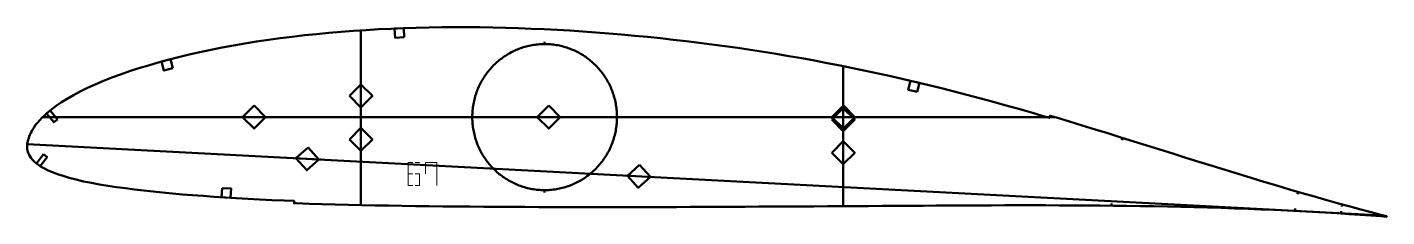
# Model space of a CAD drawing. Header units: metres. Extents: x 11 to 603, y 157 to 239.
import ezdxf

# ---------------------------------------------------------------- set-up
doc = ezdxf.new("R2010")
doc.units = ezdxf.units.M
doc.layers.add('Layer', color=1, linetype='Continuous', lineweight=50)
doc.layers.add('NumLabel', color=1, linetype='Continuous', lineweight=15)

msp = doc.modelspace()

# ---------------------------------------------------------------- linework, layer by layer
at = {"layer": 'Layer', "color": 7}
for p, q in [((155.82, 161.67), (155.82, 237.77)), ((365.82, 161.23), (365.82, 222.19)), ((155.82, 203.19), (155.82, 215.19)), ((365.82, 192.9), (365.82, 204.9)), ((17.26, 200), (457.95, 200)), ((103.3, 200), (115.3, 200)), ((155.82, 184.26), (155.82, 196.26)), ((231.61, 200), (243.61, 200)), ((359.92, 200), (371.92, 200)), ((365.82, 178.51), (365.82, 190.51)), ((10.57, 188.24), (600.92, 157.2)), ((126.54, 182.14), (138.53, 181.51)), ((270.89, 174.55), (282.87, 173.92))]:
    msp.add_line(p, q, dxfattribs=at)
at = {"layer": 'Layer'}
for p, q in [((235.82, 231.8), (235.82, 232.8)), ((204.32, 200), (203.32, 200)), ((267.32, 200), (268.32, 200)), ((487.4, 190.98), (487.12, 190.02)), ((235.82, 168.2), (235.82, 167.2)), ((563.88, 167.46), (563.62, 166.5)), ((482.63, 162.43), (482.6, 161.43)), ((562.63, 160.18), (562.57, 159.18)), ((583.13, 162.01), (582.88, 161.04)), ((582.59, 159.04), (582.54, 158.04))]:
    msp.add_line(p, q, dxfattribs=at)
for points in [[(602.4, 156.81), (599.86, 157.47), (595.73, 158.57), (591.25, 159.79), (586.5, 161.09), (581.51, 162.46), (576.35, 163.9), (571.04, 165.4), (565.63, 166.96), (560.14, 168.55), (554.59, 170.19), (549, 171.86), (543.38, 173.55), (537.74, 175.27), (532.09, 177.02), (526.42, 178.78), (520.73, 180.54), (515.05, 182.32), (509.36, 184.1), (503.68, 185.88), (498.01, 187.65), (492.35, 189.42), (486.71, 191.19), (481.09, 192.94), (475.47, 194.67), (469.87, 196.4), (464.28, 198.1), (458.7, 199.78), (455.92, 200.61), (455.63, 199.65), (452.86, 200.47), (447.31, 202.1), (441.78, 203.69), (436.25, 205.25), (430.73, 206.78), (425.21, 208.27), (419.69, 209.74), (414.18, 211.17), (408.67, 212.56), (403.16, 213.92), (397.63, 215.24), (392.11, 216.53), (386.58, 217.79), (381.05, 219.02), (375.52, 220.2), (369.98, 221.35), (364.43, 222.47), (358.89, 223.55), (353.33, 224.59), (347.77, 225.59), (342.2, 226.57), (336.63, 227.5), (331.06, 228.4), (325.48, 229.26), (319.89, 230.09), (314.29, 230.89), (308.69, 231.64), (303.08, 232.36), (297.47, 233.05), (291.85, 233.71), (286.24, 234.33), (280.62, 234.91), (274.99, 235.45), (269.36, 235.96), (263.74, 236.44), (258.11, 236.88), (252.49, 237.28), (246.87, 237.64), (241.25, 237.97), (235.64, 238.25), (230.03, 238.5), (224.43, 238.71), (218.83, 238.88), (213.24, 239.01), (207.67, 239.1), (202.1, 239.14), (196.54, 239.14), (191, 239.11), (185.47, 239.02), (179.94, 238.89), (174.44, 238.72), (168.96, 238.5), (163.5, 238.24), (158.06, 237.92), (152.64, 237.56), (147.24, 237.14), (141.87, 236.68), (136.53, 236.17), (131.22, 235.61), (125.95, 234.99), (120.71, 234.33), (115.53, 233.62), (110.41, 232.86), (105.34, 232.04), (100.34, 231.17), (95.4, 230.25), (90.54, 229.28), (85.76, 228.26), (81.06, 227.2), (76.47, 226.1), (71.98, 224.95), (67.6, 223.76), (63.33, 222.53), (59.17, 221.26), (55.12, 219.93), (51.19, 218.58), (47.39, 217.18), (43.72, 215.74), (40.19, 214.25), (36.82, 212.73), (33.63, 211.18), (30.66, 209.6), (27.91, 208.02), (25.42, 206.47), (23.22, 204.97), (21.29, 203.53), (19.62, 202.17), (18.19, 200.91), (16.96, 199.7), (15.9, 198.59), (15, 197.56), (14.22, 196.57), (13.56, 195.63), (12.99, 194.75), (12.51, 193.91), (12.1, 193.1), (11.74, 192.33), (11.44, 191.6), (11.19, 190.9), (10.98, 190.23), (10.81, 189.58), (10.68, 188.97), (10.58, 188.49), (10.55, 187.87), (10.54, 187.26), (10.54, 186.67), (10.58, 186.09), (10.68, 185.48), (10.84, 184.86), (11.07, 184.21), (11.37, 183.54), (11.77, 182.85), (12.27, 182.14), (12.87, 181.42), (13.58, 180.68), (14.43, 179.93), (15.43, 179.18), (16.63, 178.41), (18.02, 177.61), (19.62, 176.81), (21.49, 176), (23.66, 175.19), (26.14, 174.37), (28.88, 173.55), (31.88, 172.78), (35.11, 172.03), (38.51, 171.33), (42.03, 170.69), (45.68, 170.1), (49.47, 169.55), (53.34, 169.01), (57.24, 168.49), (61.22, 168.03), (65.32, 167.61), (69.51, 167.18), (73.77, 166.77), (78.12, 166.38), (82.56, 166.01), (87.11, 165.67), (91.8, 165.34), (96.61, 165.03), (101.55, 164.73), (106.59, 164.44), (111.74, 164.17), (116.99, 163.91), (122.35, 163.69), (126.77, 163.52), (126.73, 162.52), (127.78, 162.48), (133.34, 162.28), (138.97, 162.1), (144.66, 161.94), (150.4, 161.79), (156.18, 161.66), (162, 161.55), (167.86, 161.45), (173.74, 161.36), (179.64, 161.28), (185.55, 161.2), (191.47, 161.14), (197.42, 161.09), (203.38, 161.04), (209.35, 160.99), (215.32, 160.95), (221.29, 160.91), (227.26, 160.88), (233.24, 160.86), (239.24, 160.85), (245.24, 160.84), (251.24, 160.83), (257.25, 160.82), (263.26, 160.82), (269.26, 160.81), (275.25, 160.81), (281.24, 160.82), (287.22, 160.84), (293.21, 160.86), (299.21, 160.88), (305.2, 160.9), (311.19, 160.92), (317.17, 160.94), (323.16, 160.98), (329.14, 161.02), (335.12, 161.06), (341.09, 161.09), (347.06, 161.12), (353.03, 161.15), (358.99, 161.18), (364.95, 161.22), (370.92, 161.26), (376.87, 161.29), (382.81, 161.32), (388.74, 161.34), (394.67, 161.37), (400.58, 161.41), (406.5, 161.46), (412.43, 161.51), (418.35, 161.54), (424.28, 161.56), (430.23, 161.58), (436.16, 161.6), (442.08, 161.61), (447.99, 161.62), (453.89, 161.61), (459.8, 161.58), (465.73, 161.55), (471.65, 161.52), (477.56, 161.48), (483.45, 161.42), (489.34, 161.35), (495.24, 161.26), (501.13, 161.17), (506.99, 161.07), (512.83, 160.95), (518.66, 160.8), (524.49, 160.63), (530.33, 160.46), (536.15, 160.28), (541.93, 160.08), (547.68, 159.85), (553.4, 159.61), (559.06, 159.36), (564.67, 159.08), (570.19, 158.79), (575.61, 158.48), (580.91, 158.14), (586.05, 157.8), (590.98, 157.47), (595.62, 157.14), (599.89, 156.81), (602.51, 156.6)], [(267.32, 200), (267.32, 200.67), (267.29, 201.34), (267.26, 202), (267.21, 202.67), (267.15, 203.33), (267.07, 204), (266.98, 204.66), (266.88, 205.32), (266.76, 205.98), (266.63, 206.63), (266.48, 207.28), (266.33, 207.93), (266.15, 208.58), (265.97, 209.22), (265.77, 209.86), (265.56, 210.49), (265.33, 211.12), (265.1, 211.74), (264.84, 212.36), (264.58, 212.97), (264.3, 213.58), (264.02, 214.18), (263.71, 214.78), (263.4, 215.36), (263.07, 215.95), (262.74, 216.52), (262.39, 217.09), (262.02, 217.65), (261.65, 218.2), (261.27, 218.74), (260.87, 219.28), (260.46, 219.81), (260.05, 220.32), (259.62, 220.83), (259.18, 221.33), (258.73, 221.82), (258.27, 222.3), (257.8, 222.78), (257.32, 223.24), (256.83, 223.69), (256.34, 224.13), (255.83, 224.56), (255.31, 224.98), (254.79, 225.38), (254.26, 225.78), (253.72, 226.17), (253.17, 226.54), (252.61, 226.9), (252.05, 227.25), (251.48, 227.59), (250.9, 227.92), (250.31, 228.23), (249.72, 228.53), (249.13, 228.82), (248.52, 229.1), (247.91, 229.36), (247.3, 229.61), (246.68, 229.85), (246.06, 230.07), (245.43, 230.28), (244.8, 230.48), (244.16, 230.66), (243.52, 230.83), (242.88, 230.99), (242.23, 231.13), (241.58, 231.26), (240.93, 231.37), (240.27, 231.48), (239.62, 231.56), (238.96, 231.64), (238.3, 231.7), (237.64, 231.74), (236.98, 231.77), (236.32, 231.79), (235.66, 231.79), (234.99, 231.78), (234.33, 231.76), (233.67, 231.72), (233.01, 231.67), (232.35, 231.6), (231.7, 231.52), (231.04, 231.43), (230.39, 231.32), (229.74, 231.2), (229.09, 231.06), (228.44, 230.91), (227.8, 230.75), (227.16, 230.57), (226.53, 230.38), (225.9, 230.18), (225.27, 229.96), (224.65, 229.73), (224.03, 229.49), (223.42, 229.23), (222.82, 228.96), (222.22, 228.68), (221.62, 228.38), (221.04, 228.08), (220.45, 227.76), (219.88, 227.42), (219.31, 227.08), (218.75, 226.72), (218.2, 226.36), (217.65, 225.98), (217.12, 225.58), (216.59, 225.18), (216.07, 224.77), (215.56, 224.34), (215.06, 223.91), (214.56, 223.46), (214.08, 223.01), (213.6, 222.54), (213.14, 222.07), (212.69, 221.58), (212.24, 221.08), (211.81, 220.58), (211.39, 220.07), (210.97, 219.54), (210.57, 219.01), (210.18, 218.47), (209.8, 217.92), (209.44, 217.37), (209.08, 216.8), (208.74, 216.23), (208.4, 215.66), (208.08, 215.07), (207.78, 214.48), (207.48, 213.88), (207.2, 213.28), (206.93, 212.67), (206.67, 212.05), (206.43, 211.43), (206.19, 210.8), (205.98, 210.17), (205.77, 209.54), (205.58, 208.9), (205.4, 208.26), (205.24, 207.61), (205.08, 206.96), (204.95, 206.31), (204.82, 205.65), (204.71, 204.99), (204.61, 204.33), (204.53, 203.67), (204.46, 203), (204.41, 202.34), (204.36, 201.67), (204.34, 201), (204.32, 200.33), (204.32, 199.67), (204.34, 199), (204.36, 198.33), (204.41, 197.66), (204.46, 197), (204.53, 196.33), (204.61, 195.67), (204.71, 195.01), (204.82, 194.35), (204.95, 193.69), (205.08, 193.04), (205.24, 192.39), (205.4, 191.74), (205.58, 191.1), (205.77, 190.46), (205.98, 189.83), (206.19, 189.2), (206.43, 188.57), (206.67, 187.95), (206.93, 187.33), (207.2, 186.72), (207.48, 186.12), (207.78, 185.52), (208.08, 184.93), (208.4, 184.34), (208.74, 183.77), (209.08, 183.2), (209.44, 182.63), (209.8, 182.08), (210.18, 181.53), (210.57, 180.99), (210.97, 180.46), (211.39, 179.93), (211.81, 179.42), (212.24, 178.92), (212.69, 178.42), (213.14, 177.93), (213.6, 177.46), (214.08, 176.99), (214.56, 176.54), (215.06, 176.09), (215.56, 175.66), (216.07, 175.23), (216.59, 174.82), (217.12, 174.42), (217.65, 174.02), (218.2, 173.64), (218.75, 173.28), (219.31, 172.92), (219.88, 172.58), (220.45, 172.24), (221.04, 171.92), (221.62, 171.62), (222.22, 171.32), (222.82, 171.04), (223.42, 170.77), (224.03, 170.51), (224.65, 170.27), (225.27, 170.04), (225.9, 169.82), (226.53, 169.62), (227.16, 169.43), (227.8, 169.25), (228.44, 169.09), (229.09, 168.94), (229.74, 168.8), (230.39, 168.68), (231.04, 168.57), (231.7, 168.48), (232.35, 168.4), (233.01, 168.33), (233.67, 168.28), (234.33, 168.24), (234.99, 168.22), (235.66, 168.21), (236.32, 168.21), (236.98, 168.23), (237.64, 168.26), (238.3, 168.3), (238.96, 168.36), (239.62, 168.44), (240.27, 168.52), (240.93, 168.63), (241.58, 168.74), (242.23, 168.87), (242.88, 169.01), (243.52, 169.17), (244.16, 169.34), (244.8, 169.52), (245.43, 169.72), (246.06, 169.93), (246.68, 170.15), (247.3, 170.39), (247.91, 170.64), (248.52, 170.9), (249.13, 171.18), (249.72, 171.47), (250.31, 171.77), (250.9, 172.08), (251.48, 172.41), (252.05, 172.75), (252.61, 173.1), (253.17, 173.46), (253.72, 173.83), (254.26, 174.22), (254.79, 174.62), (255.31, 175.02), (255.83, 175.44), (256.34, 175.87), (256.83, 176.31), (257.32, 176.76), (257.8, 177.22), (258.27, 177.7), (258.73, 178.18), (259.18, 178.67), (259.62, 179.17), (260.05, 179.68), (260.46, 180.19), (260.87, 180.72), (261.27, 181.26), (261.65, 181.8), (262.02, 182.35), (262.39, 182.91), (262.74, 183.48), (263.07, 184.05), (263.4, 184.64), (263.71, 185.22), (264.02, 185.82), (264.3, 186.42), (264.58, 187.03), (264.84, 187.64), (265.1, 188.26), (265.33, 188.88), (265.56, 189.51), (265.77, 190.14), (265.97, 190.78), (266.15, 191.42), (266.33, 192.07), (266.48, 192.72), (266.63, 193.37), (266.76, 194.02), (266.88, 194.68), (266.98, 195.34), (267.07, 196), (267.15, 196.67), (267.21, 197.33), (267.26, 198), (267.29, 198.66), (267.32, 199.33), (267.32, 200)]]:
    msp.add_lwpolyline(points, close=True, dxfattribs=at)
for points in [[(174.69, 234.73), (170.69, 234.57), (170.53, 238.56), (174.53, 238.72), (174.69, 234.73)], [(73.94, 221.34), (70.08, 220.29), (69.03, 224.15), (72.89, 225.2), (73.94, 221.34)], [(150.82, 209.19), (155.82, 214.19), (160.82, 209.19), (155.82, 204.19), (150.82, 209.19)], [(398.07, 211.03), (394.18, 211.94), (395.09, 215.84), (398.99, 214.92), (398.07, 211.03)], [(23.68, 199.03), (22.13, 197.76), (18.97, 201.64), (20.52, 202.9), (23.68, 199.03)], [(109.3, 205), (114.3, 200), (109.3, 195), (104.3, 200), (109.3, 205)], [(237.61, 205), (242.61, 200), (237.61, 195), (232.61, 200), (237.61, 205)], [(360.82, 198.9), (365.82, 203.9), (370.82, 198.9), (365.82, 193.9), (360.82, 198.9)], [(365.92, 205), (370.92, 200), (365.92, 195), (360.92, 200), (365.92, 205)], [(150.82, 190.26), (155.82, 195.26), (160.82, 190.26), (155.82, 185.26), (150.82, 190.26)], [(360.82, 184.51), (365.82, 189.51), (370.82, 184.51), (365.82, 179.51), (360.82, 184.51)], [(17.57, 183.83), (19.17, 182.63), (16.18, 178.62), (14.58, 179.82), (17.57, 183.83)], [(132.8, 186.82), (137.53, 181.56), (132.27, 176.83), (127.54, 182.09), (132.8, 186.82)], [(277.14, 179.23), (281.87, 173.97), (276.61, 169.24), (271.88, 174.5), (277.14, 179.23)], [(95.37, 169.12), (99.36, 168.87), (99.12, 164.88), (95.13, 165.12), (95.37, 169.12)]]:
    msp.add_lwpolyline(points, dxfattribs=at)
at = {"layer": 'NumLabel', "color": 1}
for points in [[(178.39, 180.29), (176.39, 180.29), (176.39, 170.29), (178.39, 170.29)], [(181.39, 180.29), (179.39, 180.29)], [(183.89, 175.29), (183.89, 180.29), (188.89, 180.29), (188.89, 170.29)], [(178.39, 175.29), (176.39, 175.29)], [(179.39, 170.29), (181.39, 170.29), (181.39, 175.29), (179.39, 175.29)]]:
    msp.add_lwpolyline(points, dxfattribs=at)

doc.saveas('drawing.dxf')
